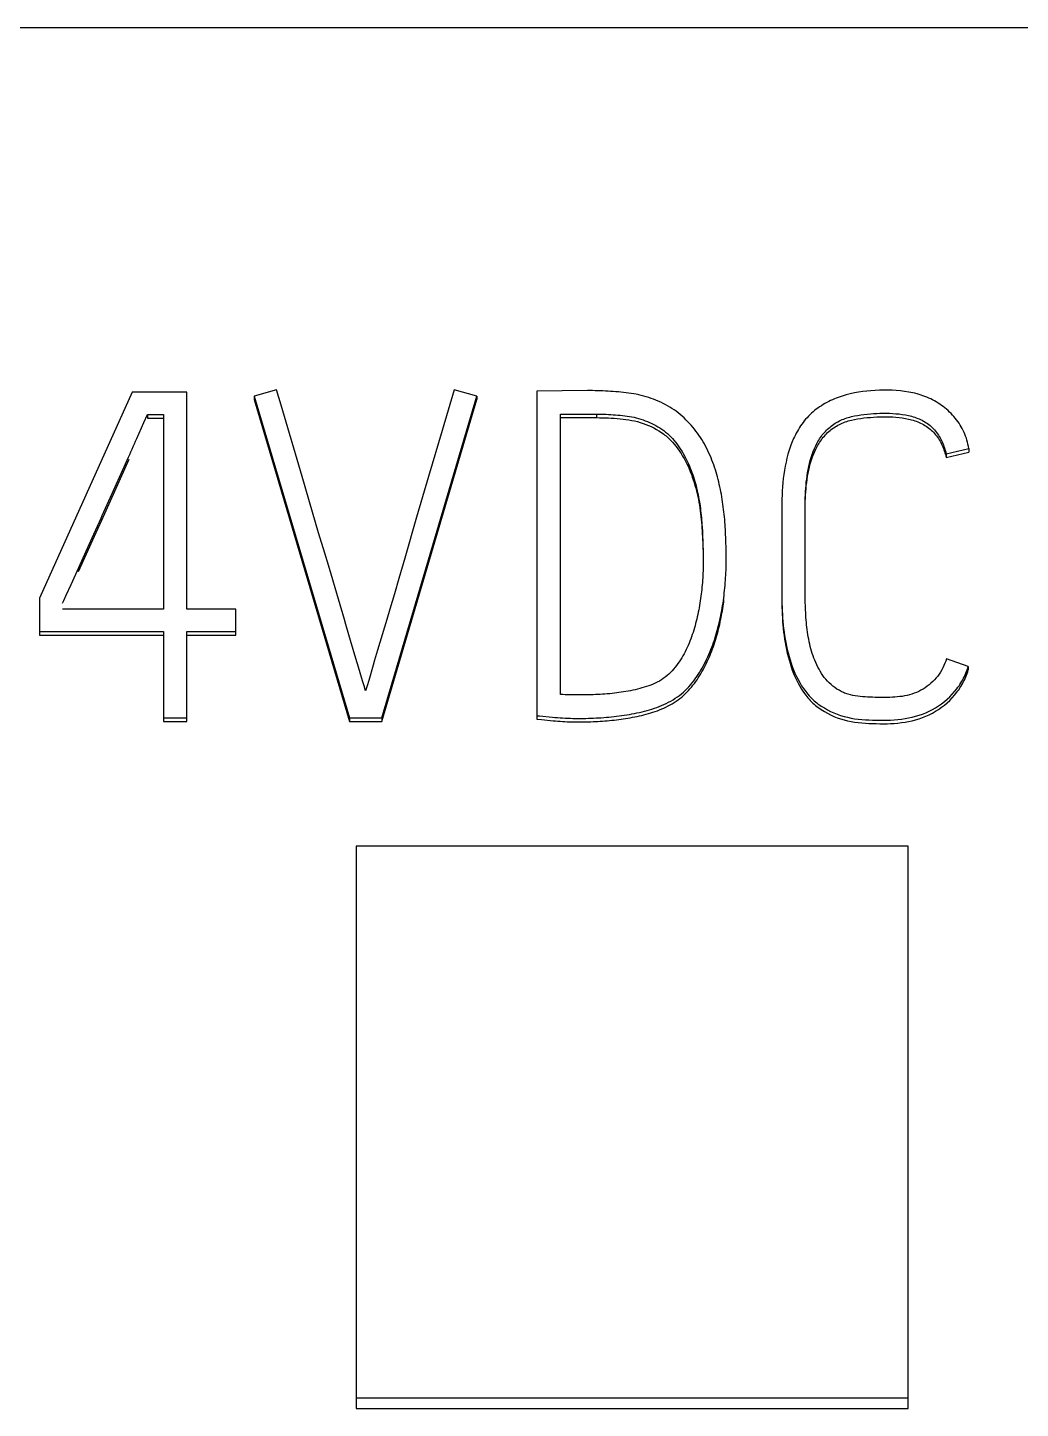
# Model space of a CAD drawing. Extents: x 0 to 594, y 0 to 420.
# Drawn here: x 265.81 to 269.41, y 358.62 to 363.62 of the extents above; entities that cross this region are included whole.
import ezdxf

# ---------------------------------------------------------------- set-up
doc = ezdxf.new("R2010")
doc.units = 0
doc.header["$LTSCALE"] = 32.67
doc.layers.add('10000_FRONT', color=7, linetype='CONTINUOUS')
doc.layers.add('10500_FRONT_LABELING', color=7, linetype='CONTINUOUS')

msp = doc.modelspace()

# ---------------------------------------------------------------- linework, layer by layer
at = {"layer": '10000_FRONT', "color": 7, "linetype": 'CONTINUOUS'}
for p, q in [((255.6, 363.617), (280.4, 363.617)), ((267, 360.6525), (267, 358.6157)), ((269, 360.6525), (267, 360.6525)), ((269, 358.6157), (269, 360.6525)), ((267, 358.6538), (269, 358.6538)), ((267, 358.6157), (269, 358.6157))]:
    msp.add_line(p, q, dxfattribs=at)
at = {"layer": '10500_FRONT_LABELING', "color": 7, "linetype": 'CONTINUOUS'}
for p, q in [((266.1886, 362.2971), (265.8524, 361.5504)), ((266.3866, 362.2971), (266.1886, 362.2971)), ((266.3866, 361.5111), (266.3866, 362.2971)), ((266.7112, 362.3053), (266.6296, 362.2824)), ((266.7274, 362.2498), (266.7112, 362.3053)), ((267.3553, 362.3053), (267.3112, 362.1576)), ((267.4369, 362.2824), (267.3553, 362.3053)), ((267.838, 362.302), (267.6549, 362.3004)), ((267.6549, 362.3004), (267.6549, 361.112)), ((266.6296, 362.2824), (266.6296, 362.2697)), ((266.6296, 362.2824), (266.9758, 361.1165)), ((266.6296, 362.2697), (266.9758, 361.1038)), ((266.8037, 361.9909), (266.7274, 362.2498)), ((267.0923, 361.1165), (267.4369, 362.2824)), ((267.0923, 361.1038), (267.4369, 362.2697)), ((267.4369, 362.2824), (267.4369, 362.2697)), ((266.2307, 362.1863), (266.2435, 362.2152)), ((266.2435, 362.2152), (266.2435, 362.2025)), ((266.2435, 362.2152), (266.3018, 362.2152)), ((266.2435, 362.2025), (266.3018, 362.2025)), ((266.3018, 362.2152), (266.3018, 361.5111)), ((267.7398, 361.2016), (267.7398, 362.2169)), ((267.7398, 362.2042), (267.8712, 362.2042)), ((267.8712, 362.2169), (267.8712, 362.2042)), ((267.3112, 362.1576), (267.2621, 361.9912)), ((269.1378, 362.0728), (269.2194, 362.0924)), ((269.2194, 362.0924), (269.2194, 362.0797)), ((266.1094, 361.9027), (266.1773, 362.054)), ((266.11, 361.9167), (266.1748, 362.0611)), ((269.1378, 362.0601), (269.2194, 362.0797)), ((269.1378, 362.0728), (269.1378, 362.0601)), ((266.8417, 361.8614), (266.8037, 361.9909)), ((267.2621, 361.9912), (267.2189, 361.8433)), ((266.8527, 361.8245), (266.8417, 361.8614)), ((267.2189, 361.8433), (267.1761, 361.6952)), ((268.542, 361.8795), (268.542, 361.5429)), ((268.6269, 361.5596), (268.6269, 361.8795)), ((266.8637, 361.7875), (266.8527, 361.8245)), ((268.2532, 361.8081), (268.2542, 361.7914)), ((265.9665, 361.5995), (266.049, 361.7821)), ((265.9937, 361.6469), (266.0515, 361.7748)), ((266.8861, 361.7137), (266.8637, 361.7875)), ((268.2542, 361.7914), (268.2551, 361.7747)), ((268.2551, 361.7747), (268.2558, 361.7579)), ((268.2558, 361.7579), (268.2564, 361.7412)), ((268.3396, 361.7528), (268.3391, 361.7711)), ((268.34, 361.7344), (268.3396, 361.7528)), ((266.9026, 361.6583), (266.8861, 361.7137)), ((267.1761, 361.6952), (267.1545, 361.6212)), ((268.3406, 361.6764), (268.3406, 361.6976)), ((265.9489, 361.5611), (265.9665, 361.5995)), ((267.1545, 361.6212), (267.1383, 361.5657)), ((265.8524, 361.5504), (265.8524, 361.4165)), ((267.1383, 361.5657), (267.1219, 361.5103)), ((266.3018, 361.5111), (265.9356, 361.5111)), ((266.5631, 361.5111), (266.3866, 361.5111)), ((266.5631, 361.4165), (266.5631, 361.5111)), ((267.1219, 361.5103), (267.1109, 361.4733)), ((267.1109, 361.4733), (267.0775, 361.3626)), ((265.8524, 361.4292), (266.3018, 361.4292)), ((265.8524, 361.4165), (266.3018, 361.4165)), ((266.3018, 361.4292), (266.3018, 361.1038)), ((266.3866, 361.1038), (266.3866, 361.4292)), ((266.3866, 361.4292), (266.5631, 361.4292)), ((266.3866, 361.4165), (266.5631, 361.4165)), ((266.995, 361.3439), (266.9732, 361.4178)), ((267.0115, 361.2884), (266.995, 361.3439)), ((267.0775, 361.3626), (267.0666, 361.3257)), ((267.0666, 361.3257), (267.0612, 361.3072)), ((269.2177, 361.3031), (269.1395, 361.331)), ((269.2177, 361.3031), (269.2177, 361.2904)), ((267.0226, 361.2515), (267.0115, 361.2884)), ((267.8248, 361.2), (267.7823, 361.2)), ((266.3018, 361.1165), (266.3866, 361.1165)), ((266.3018, 361.1038), (266.3866, 361.1038)), ((266.9758, 361.1165), (266.9758, 361.1038)), ((266.9758, 361.1165), (267.0923, 361.1165)), ((266.9758, 361.1038), (267.0923, 361.1038)), ((267.0923, 361.1165), (267.0923, 361.1038)), ((267.6549, 361.112), (267.6718, 361.1103)), ((267.6718, 361.1103), (267.714, 361.1064))]:
    msp.add_line(p, q, dxfattribs=at)
for points in [[(267.9871, 362.2935), (267.9778, 362.2947), (267.9685, 362.2958), (267.9592, 362.2967), (267.9499, 362.2976), (267.9406, 362.2983), (267.9313, 362.2989), (267.922, 362.2995), (267.9127, 362.3), (267.9033, 362.3005), (267.894, 362.3009), (267.8847, 362.3012), (267.8753, 362.3015), (267.866, 362.3018), (267.8566, 362.302), (267.8473, 362.302), (267.838, 362.302)], [(268.3391, 361.7711), (268.3387, 361.7803), (268.3384, 361.7895), (268.3379, 361.7987), (268.3374, 361.8079), (268.3367, 361.817), (268.336, 361.8262), (268.3352, 361.8354), (268.3344, 361.8445), (268.3334, 361.8537), (268.3324, 361.8628), (268.3314, 361.8719), (268.3302, 361.881), (268.329, 361.8902), (268.3277, 361.8993), (268.3263, 361.9083), (268.3247, 361.9174), (268.3231, 361.9265), (268.3214, 361.9355), (268.3196, 361.9445), (268.3176, 361.9535), (268.3156, 361.9625), (268.3135, 361.9714), (268.3113, 361.9804), (268.309, 361.9893), (268.3066, 361.9981), (268.3041, 362.007), (268.3014, 362.0158), (268.2986, 362.0246), (268.2956, 362.0333), (268.2925, 362.0419), (268.2892, 362.0505), (268.2857, 362.0591), (268.2821, 362.0675), (268.2783, 362.0759), (268.2743, 362.0843), (268.2702, 362.0925), (268.2659, 362.1007), (268.2615, 362.1088), (268.2569, 362.1168), (268.2521, 362.1247), (268.2471, 362.1325), (268.242, 362.1402), (268.2367, 362.1477), (268.2311, 362.1551), (268.2254, 362.1624), (268.2195, 362.1695), (268.2135, 362.1766), (268.2073, 362.1834), (268.201, 362.1902), (268.1944, 362.1968), (268.1878, 362.2032), (268.1809, 362.2095), (268.1739, 362.2156), (268.1667, 362.2214), (268.1593, 362.2271), (268.1518, 362.2325), (268.1441, 362.2377), (268.1362, 362.2426), (268.1281, 362.2473), (268.12, 362.2518), (268.1117, 362.256), (268.1032, 362.26), (268.0947, 362.2637), (268.0861, 362.2673), (268.0774, 362.2706), (268.0686, 362.2738), (268.0598, 362.2768), (268.0508, 362.2796), (268.0419, 362.2822), (268.0329, 362.2846), (268.0238, 362.2868), (268.0147, 362.2887), (268.0055, 362.2905), (267.9963, 362.2921), (267.9871, 362.2935)], [(269.2194, 362.0924), (269.2182, 362.1001), (269.2168, 362.1076), (269.2151, 362.1151), (269.2131, 362.1225), (269.2109, 362.1297), (269.2084, 362.1369), (269.2056, 362.144), (269.2027, 362.1509), (269.1994, 362.1577), (269.196, 362.1645), (269.1923, 362.171), (269.1884, 362.1775), (269.1843, 362.1839), (269.18, 362.1901), (269.1755, 362.1961), (269.1708, 362.2021), (269.1659, 362.2079), (269.1609, 362.2135), (269.1556, 362.219), (269.1502, 362.2244), (269.1447, 362.2296), (269.139, 362.2346), (269.1331, 362.2395), (269.1271, 362.2442), (269.121, 362.2487), (269.1147, 362.253), (269.1084, 362.2572), (269.1019, 362.2612), (269.0953, 362.265), (269.0886, 362.2686), (269.0818, 362.272), (269.0749, 362.2753), (269.0679, 362.2783), (269.0609, 362.2811), (269.0538, 362.2838), (269.0466, 362.2862), (269.0394, 362.2884), (269.0321, 362.2905), (269.0247, 362.2924), (269.0173, 362.2941), (269.0099, 362.2956), (269.0024, 362.297), (268.9873, 362.2993), (268.9721, 362.3011), (268.9569, 362.3023), (268.9416, 362.3032), (268.9263, 362.3036), (268.911, 362.3036), (268.8957, 362.3034), (268.8805, 362.3028), (268.8653, 362.3018), (268.8502, 362.3004), (268.8352, 362.2986), (268.8202, 362.2964), (268.8053, 362.2937), (268.7905, 362.2904), (268.7758, 362.2867), (268.7612, 362.2824), (268.7468, 362.2775), (268.7397, 362.2748), (268.7327, 362.272), (268.7257, 362.269), (268.7188, 362.2659), (268.712, 362.2625), (268.7052, 362.259), (268.6986, 362.2554), (268.692, 362.2515), (268.6856, 362.2475), (268.6793, 362.2433), (268.6731, 362.2389), (268.667, 362.2344), (268.6611, 362.2297), (268.6553, 362.2249), (268.6496, 362.2199), (268.6441, 362.2147), (268.6388, 362.2093), (268.6336, 362.2039), (268.6286, 362.1982), (268.6238, 362.1924), (268.6192, 362.1865), (268.6147, 362.1804), (268.6104, 362.1743), (268.6063, 362.168), (268.6023, 362.1616), (268.5985, 362.1551), (268.5948, 362.1485), (268.5914, 362.1418), (268.588, 362.1351), (268.5848, 362.1283), (268.5789, 362.1144), (268.5736, 362.1004), (268.5688, 362.0863), (268.5646, 362.0719), (268.5608, 362.0574), (268.5574, 362.0429), (268.5544, 362.0282), (268.5519, 362.0134), (268.5496, 361.9987), (268.5477, 361.9838), (268.5461, 361.969), (268.5448, 361.9541), (268.5437, 361.9392), (268.5429, 361.9243), (268.5424, 361.9094), (268.5421, 361.8945), (268.542, 361.8795)], [(267.7398, 362.2169), (267.8798, 362.2168), (267.8883, 362.2167), (267.8968, 362.2165), (267.9053, 362.2163), (267.9138, 362.2159), (267.9223, 362.2155), (267.9308, 362.215), (267.9393, 362.2145), (267.9478, 362.2138), (267.9563, 362.2131), (267.9647, 362.2122), (267.9732, 362.2112), (267.9816, 362.2101), (267.99, 362.2088), (267.9984, 362.2072), (268.0067, 362.2055), (268.015, 362.2035), (268.0232, 362.2012), (268.0314, 362.1987), (268.0394, 362.1961), (268.0474, 362.1932), (268.0554, 362.1901), (268.0632, 362.1868), (268.0709, 362.1833), (268.0786, 362.1796), (268.0861, 362.1756), (268.0934, 362.1714), (268.1007, 362.1669), (268.1077, 362.1621), (268.1145, 362.1571), (268.1212, 362.1519), (268.1276, 362.1464), (268.1338, 362.1407), (268.1398, 362.1347), (268.1456, 362.1285), (268.1512, 362.1222), (268.1566, 362.1157), (268.1617, 362.109), (268.1667, 362.1022), (268.1715, 362.0953), (268.1761, 362.0882), (268.1806, 362.0811), (268.1849, 362.0738), (268.1891, 362.0665), (268.1931, 362.0591), (268.1969, 362.0516), (268.2006, 362.0441), (268.2041, 362.0365), (268.2075, 362.0288), (268.2107, 362.021), (268.2137, 362.0132), (268.2166, 362.0053), (268.2194, 361.9974), (268.222, 361.9894), (268.2246, 361.9814), (268.2269, 361.9733), (268.2292, 361.9653), (268.2314, 361.9572), (268.2334, 361.949), (268.2354, 361.9409), (268.2372, 361.9327), (268.2389, 361.9245), (268.2406, 361.9163), (268.2421, 361.908), (268.2435, 361.8998), (268.2448, 361.8915), (268.246, 361.8832), (268.2471, 361.8749), (268.2481, 361.8666), (268.2491, 361.8582), (268.2499, 361.8499), (268.2507, 361.8416), (268.2514, 361.8332), (268.252, 361.8249), (268.2527, 361.8165), (268.2532, 361.8081)], [(267.8712, 362.2042), (267.8819, 362.2041), (267.8925, 362.2039), (267.9031, 362.2036), (267.9138, 362.2032), (267.9244, 362.2027), (267.935, 362.2021), (267.9456, 362.2013), (267.9562, 362.2004), (267.9668, 362.1993), (267.9773, 362.198), (267.9879, 362.1964), (267.9983, 362.1945), (268.0087, 362.1923), (268.019, 362.1897), (268.0292, 362.1867), (268.0393, 362.1834), (268.0493, 362.1798), (268.0592, 362.1759), (268.0689, 362.1716), (268.0784, 362.167), (268.0878, 362.1619), (268.0969, 362.1565), (268.1058, 362.1507), (268.1144, 362.1446), (268.1186, 362.1413), (268.1227, 362.138), (268.1306, 362.131), (268.1382, 362.1237), (268.1455, 362.116), (268.1524, 362.108), (268.159, 362.0998), (268.1653, 362.0914), (268.1714, 362.0828), (268.1771, 362.074), (268.1826, 362.065), (268.1879, 362.0559), (268.1929, 362.0467), (268.1977, 362.0373), (268.2023, 362.0279), (268.2065, 362.0183), (268.2106, 362.0086), (268.2144, 361.9988), (268.2179, 361.989), (268.2213, 361.979), (268.2245, 361.969), (268.2274, 361.959), (268.2302, 361.9489), (268.2328, 361.9387), (268.2353, 361.9286), (268.2376, 361.9183), (268.2397, 361.9081), (268.2416, 361.8978), (268.2434, 361.8875), (268.2451, 361.8771), (268.2465, 361.8668), (268.2478, 361.8564), (268.249, 361.846), (268.2501, 361.8356), (268.251, 361.8252), (268.2518, 361.8147), (268.2526, 361.8043), (268.2533, 361.7938), (268.2539, 361.7834), (268.2545, 361.773), (268.255, 361.7625), (268.2555, 361.7521), (268.256, 361.7416), (268.2563, 361.7311), (268.2567, 361.7207), (268.257, 361.7102), (268.2572, 361.6998), (268.2573, 361.6893)], [(268.6269, 361.8795), (268.6269, 361.8909), (268.6271, 361.9023), (268.6274, 361.9137), (268.6278, 361.9251), (268.6284, 361.9365), (268.6291, 361.9479), (268.63, 361.9592), (268.631, 361.9706), (268.6323, 361.9819), (268.6338, 361.9932), (268.6355, 362.0045), (268.6374, 362.0157), (268.6397, 362.0269), (268.6422, 362.038), (268.6451, 362.0491), (268.6483, 362.06), (268.6519, 362.0709), (268.6558, 362.0816), (268.6602, 362.0921), (268.665, 362.1025), (268.6676, 362.1077), (268.6702, 362.1127), (268.673, 362.1177), (268.6759, 362.1226), (268.679, 362.1275), (268.6822, 362.1323), (268.6855, 362.1369), (268.6889, 362.1415), (268.6926, 362.146), (268.6963, 362.1503), (268.7002, 362.1546), (268.7042, 362.1587), (268.7083, 362.1627), (268.7126, 362.1665), (268.717, 362.1702), (268.7216, 362.1738), (268.7262, 362.1772), (268.7309, 362.1805), (268.7358, 362.1837), (268.7407, 362.1866), (268.7458, 362.1895), (268.7509, 362.1922), (268.7561, 362.1947), (268.7614, 362.197), (268.7667, 362.1992), (268.7721, 362.2012), (268.7776, 362.2031), (268.7831, 362.2048), (268.7887, 362.2063), (268.7943, 362.2078), (268.8056, 362.2103), (268.817, 362.2124), (268.8285, 362.2141), (268.8399, 362.2157), (268.8515, 362.217), (268.863, 362.218), (268.8745, 362.2189), (268.8861, 362.2195), (268.8977, 362.2199), (268.9093, 362.2201), (268.9208, 362.2201), (268.9324, 362.2199), (268.944, 362.2194), (268.9556, 362.2186), (268.9671, 362.2175), (268.9786, 362.216), (268.99, 362.2141), (269.0014, 362.2118), (269.007, 362.2104), (269.0126, 362.209), (269.0182, 362.2074), (269.0237, 362.2056), (269.0292, 362.2037), (269.0346, 362.2017), (269.04, 362.1995), (269.0453, 362.1971), (269.0505, 362.1946), (269.0556, 362.1919), (269.0606, 362.189), (269.0655, 362.186), (269.0703, 362.1827), (269.0749, 362.1793), (269.0794, 362.1757), (269.0838, 362.1719), (269.088, 362.1679), (269.092, 362.1638), (269.0959, 362.1596), (269.0996, 362.1552), (269.1031, 362.1507), (269.1065, 362.146), (269.1097, 362.1413), (269.1128, 362.1364), (269.1156, 362.1315), (269.1184, 362.1264), (269.1209, 362.1213), (269.1234, 362.1161), (269.1257, 362.1108), (269.1278, 362.1055), (269.1298, 362.1001), (269.1317, 362.0947), (269.1334, 362.0892), (269.135, 362.0838), (269.1365, 362.0783), (269.1378, 362.0728)], [(268.6269, 361.8668), (268.6269, 361.8782), (268.6271, 361.8896), (268.6274, 361.901), (268.6278, 361.9124), (268.6284, 361.9238), (268.6291, 361.9352), (268.63, 361.9465), (268.631, 361.9579), (268.6323, 361.9692), (268.6338, 361.9805), (268.6355, 361.9918), (268.6374, 362.003), (268.6397, 362.0142), (268.6422, 362.0253), (268.6451, 362.0364), (268.6483, 362.0473), (268.6519, 362.0582), (268.6558, 362.0689), (268.6602, 362.0794), (268.665, 362.0898), (268.6676, 362.095), (268.6702, 362.1), (268.673, 362.105), (268.6759, 362.1099), (268.679, 362.1148), (268.6822, 362.1196), (268.6855, 362.1242), (268.6889, 362.1288), (268.6926, 362.1333), (268.6963, 362.1376), (268.7002, 362.1419), (268.7042, 362.146), (268.7083, 362.15), (268.7126, 362.1538), (268.717, 362.1575), (268.7216, 362.1611), (268.7262, 362.1645), (268.7309, 362.1678), (268.7358, 362.1709), (268.7407, 362.1739), (268.7458, 362.1768), (268.7509, 362.1795), (268.7561, 362.182), (268.7614, 362.1843), (268.7667, 362.1865), (268.7721, 362.1885), (268.7776, 362.1904), (268.7831, 362.1921), (268.7887, 362.1936), (268.7943, 362.1951), (268.8056, 362.1976), (268.817, 362.1997), (268.8285, 362.2014), (268.8399, 362.203), (268.8515, 362.2043), (268.863, 362.2053), (268.8745, 362.2062), (268.8861, 362.2068), (268.8977, 362.2072), (268.9093, 362.2074), (268.9208, 362.2074), (268.9324, 362.2072), (268.944, 362.2067), (268.9556, 362.2059), (268.9671, 362.2048), (268.9786, 362.2033), (268.99, 362.2014), (269.0014, 362.1991), (269.007, 362.1977), (269.0126, 362.1963), (269.0182, 362.1947), (269.0237, 362.1929), (269.0292, 362.191), (269.0346, 362.189), (269.04, 362.1868), (269.0453, 362.1844), (269.0505, 362.1819), (269.0556, 362.1792), (269.0606, 362.1763), (269.0655, 362.1733), (269.0703, 362.17), (269.0749, 362.1666), (269.0794, 362.163), (269.0838, 362.1592), (269.088, 362.1552), (269.092, 362.1511), (269.0959, 362.1469), (269.0996, 362.1425), (269.1031, 362.138), (269.1065, 362.1333), (269.1097, 362.1286), (269.1128, 362.1237), (269.1156, 362.1188), (269.1184, 362.1137), (269.1209, 362.1086), (269.1234, 362.1034), (269.1257, 362.0981), (269.1278, 362.0928), (269.1298, 362.0874), (269.1317, 362.082), (269.1334, 362.0765), (269.135, 362.0711), (269.1365, 362.0656), (269.1378, 362.0601)], [(266.1748, 362.0611), (266.1791, 362.0707), (266.1834, 362.0803), (266.1877, 362.09), (266.192, 362.0996), (266.1963, 362.1092), (266.2006, 362.1189), (266.2049, 362.1285), (266.2307, 362.1863)], [(266.049, 361.7821), (266.0752, 361.8398), (266.0795, 361.8494), (266.11, 361.9167)], [(266.0515, 361.7748), (266.0778, 361.8329), (266.1094, 361.9027)], [(268.2564, 361.7412), (268.2569, 361.7245), (268.2571, 361.7161), (268.2572, 361.7077), (268.2573, 361.6993), (268.2574, 361.6909), (268.2574, 361.6826), (268.2573, 361.6742), (268.2572, 361.6658), (268.257, 361.6574), (268.2568, 361.6491), (268.2564, 361.6407), (268.256, 361.6323), (268.2555, 361.624), (268.255, 361.6156), (268.2544, 361.6072), (268.2537, 361.5989), (268.2529, 361.5906), (268.2521, 361.5822), (268.2512, 361.5739), (268.2502, 361.5656), (268.2491, 361.5573), (268.248, 361.549), (268.2468, 361.5407), (268.2455, 361.5324), (268.2442, 361.5241), (268.2427, 361.5158), (268.2412, 361.5076), (268.2396, 361.4994), (268.2378, 361.4912), (268.236, 361.483), (268.2341, 361.4748), (268.2321, 361.4667), (268.23, 361.4586), (268.2278, 361.4505), (268.2255, 361.4424), (268.2231, 361.4344), (268.2206, 361.4264), (268.2179, 361.4184), (268.2152, 361.4105), (268.2123, 361.4026), (268.2093, 361.3947), (268.2062, 361.387), (268.2029, 361.3792), (268.1994, 361.3716), (268.1958, 361.364), (268.192, 361.3565), (268.1881, 361.3491), (268.1839, 361.3417), (268.1797, 361.3345), (268.1752, 361.3273), (268.1706, 361.3203), (268.1658, 361.3134), (268.1608, 361.3066), (268.1556, 361.2999), (268.1502, 361.2935), (268.1445, 361.2872), (268.1386, 361.2811), (268.1325, 361.2753), (268.1262, 361.2697), (268.1196, 361.2643), (268.1128, 361.2593), (268.1058, 361.2545), (268.0986, 361.25), (268.0911, 361.2459), (268.0835, 361.2422), (268.0757, 361.2388), (268.0678, 361.2358), (268.0598, 361.2329), (268.0517, 361.2301), (268.0437, 361.2275), (268.0355, 361.2251), (268.0273, 361.2229), (268.0191, 361.2208), (268.0108, 361.2188), (268.0025, 361.217), (267.9941, 361.2152), (267.9858, 361.2136), (267.9774, 361.2121), (267.969, 361.2106), (267.9606, 361.2093), (267.9522, 361.2081), (267.9438, 361.2069), (267.9353, 361.2059), (267.9269, 361.205), (267.9184, 361.2041), (267.9099, 361.2033), (267.9014, 361.2027), (267.8929, 361.2021), (267.8844, 361.2016), (267.8759, 361.2012), (267.8674, 361.2009), (267.8589, 361.2006), (267.8504, 361.2004), (267.8419, 361.2002), (267.8334, 361.2001), (267.8248, 361.2)], [(268.3406, 361.6976), (268.3405, 361.7068), (268.3404, 361.716), (268.34, 361.7344)], [(266.9569, 361.4733), (266.9352, 361.5473), (266.9026, 361.6583)], [(267.7107, 361.1194), (267.72, 361.1186), (267.7293, 361.1178), (267.7386, 361.1171), (267.7479, 361.1165), (267.7572, 361.116), (267.7666, 361.1156), (267.7759, 361.1153), (267.7853, 361.1151), (267.7946, 361.1149), (267.8039, 361.1148), (267.8133, 361.1148), (267.8226, 361.1149), (267.832, 361.115), (267.8413, 361.1152), (267.8506, 361.1155), (267.86, 361.1159), (267.8693, 361.1164), (267.8786, 361.1169), (267.8879, 361.1174), (267.8973, 361.1181), (267.9066, 361.1188), (267.9159, 361.1197), (267.9252, 361.1206), (267.9345, 361.1216), (267.9437, 361.1227), (267.953, 361.1239), (267.9622, 361.1252), (267.9715, 361.1265), (267.9807, 361.128), (267.9899, 361.1295), (267.9991, 361.1312), (268.0083, 361.133), (268.0174, 361.1349), (268.0265, 361.1368), (268.0356, 361.1389), (268.0447, 361.1411), (268.0537, 361.1435), (268.0627, 361.146), (268.0716, 361.1487), (268.0805, 361.1516), (268.0893, 361.1547), (268.098, 361.1581), (268.1066, 361.1616), (268.1151, 361.1653), (268.1236, 361.1693), (268.1319, 361.1735), (268.1401, 361.1779), (268.1482, 361.1826), (268.156, 361.1876), (268.1637, 361.1928), (268.1712, 361.1983), (268.1784, 361.2042), (268.1855, 361.2102), (268.1923, 361.2165), (268.1988, 361.2231), (268.2052, 361.2298), (268.2113, 361.2368), (268.2172, 361.2439), (268.223, 361.2512), (268.2285, 361.2586), (268.2338, 361.2661), (268.239, 361.2738), (268.244, 361.2816), (268.2488, 361.2894), (268.2535, 361.2974), (268.258, 361.3054), (268.2624, 361.3136), (268.2666, 361.3218), (268.2707, 361.3301), (268.2746, 361.3384), (268.2783, 361.3468), (268.2819, 361.3553), (268.2854, 361.3639), (268.2887, 361.3725), (268.2919, 361.3811), (268.2949, 361.3898), (268.2978, 361.3985), (268.3007, 361.4073), (268.3034, 361.4161), (268.306, 361.4249), (268.3085, 361.4338), (268.3109, 361.4426), (268.3131, 361.4516), (268.3153, 361.4605), (268.3174, 361.4695), (268.3194, 361.4784), (268.3213, 361.4874), (268.323, 361.4965), (268.3247, 361.5055), (268.3263, 361.5146), (268.3277, 361.5237), (268.3291, 361.5327), (268.3304, 361.5418), (268.3316, 361.551), (268.3328, 361.5601), (268.3338, 361.5692), (268.3348, 361.5783), (268.3358, 361.5875), (268.3366, 361.5967), (268.3374, 361.6058), (268.338, 361.615), (268.3387, 361.6241), (268.3392, 361.6333), (268.3396, 361.6425), (268.34, 361.6517), (268.3402, 361.6609), (268.3404, 361.6701), (268.3406, 361.6793), (268.3406, 361.6884)], [(265.9356, 361.5324), (265.9401, 361.5419), (265.9489, 361.5611)], [(267.714, 361.1064), (267.7225, 361.1057), (267.7309, 361.105), (267.7394, 361.1044), (267.7478, 361.1038), (267.7563, 361.1034), (267.7648, 361.103), (267.7733, 361.1027), (267.7817, 361.1025), (267.7902, 361.1023), (267.7987, 361.1022), (267.8072, 361.1021), (267.8157, 361.1021), (267.8242, 361.1022), (267.8327, 361.1023), (267.8411, 361.1025), (267.8496, 361.1028), (267.8581, 361.1031), (267.8666, 361.1035), (267.875, 361.104), (267.8835, 361.1045), (267.892, 361.105), (267.9004, 361.1056), (267.9089, 361.1063), (267.9173, 361.1071), (267.9258, 361.108), (267.9342, 361.1089), (267.9426, 361.1099), (267.9511, 361.1109), (267.9595, 361.1121), (267.9679, 361.1133), (267.9762, 361.1146), (267.9846, 361.1159), (267.993, 361.1174), (268.0013, 361.1189), (268.0096, 361.1206), (268.0179, 361.1223), (268.0262, 361.1241), (268.0345, 361.1259), (268.0427, 361.1279), (268.0509, 361.13), (268.0591, 361.1322), (268.0672, 361.1346), (268.0753, 361.1372), (268.0834, 361.1399), (268.0913, 361.1428), (268.0992, 361.1458), (268.107, 361.1491), (268.1148, 361.1525), (268.1225, 361.1561), (268.13, 361.1598), (268.1375, 361.1638), (268.1449, 361.1679), (268.1521, 361.1723), (268.1592, 361.177), (268.1661, 361.1818), (268.1728, 361.1869), (268.1794, 361.1922), (268.1857, 361.1978), (268.1919, 361.2035), (268.1979, 361.2094), (268.2037, 361.2155), (268.2093, 361.2218), (268.2148, 361.2282), (268.2201, 361.2347), (268.2252, 361.2414), (268.2301, 361.2482), (268.2349, 361.2551), (268.2396, 361.262), (268.2441, 361.2691), (268.2485, 361.2763), (268.2528, 361.2835), (268.2569, 361.2908), (268.2609, 361.2981), (268.2648, 361.3056), (268.2686, 361.313), (268.2722, 361.3206), (268.2757, 361.3282), (268.2791, 361.3359), (268.2823, 361.3436), (268.2854, 361.3513), (268.2885, 361.3592), (268.2914, 361.367), (268.2941, 361.3749), (268.2968, 361.3828), (268.2994, 361.3907), (268.302, 361.3987), (268.3044, 361.4067), (268.3067, 361.4148), (268.3089, 361.4228), (268.3111, 361.4309), (268.3132, 361.439), (268.3152, 361.4471), (268.3171, 361.4552), (268.3189, 361.4634), (268.3206, 361.4716), (268.3223, 361.4798), (268.3238, 361.488), (268.3253, 361.4962), (268.3267, 361.5044), (268.328, 361.5127), (268.3292, 361.5209), (268.3304, 361.5292), (268.3315, 361.5375), (268.3326, 361.5457)], [(268.542, 361.5556), (268.5422, 361.5427), (268.5425, 361.5299), (268.5429, 361.5171), (268.5435, 361.5043), (268.5442, 361.4914), (268.545, 361.4786), (268.5461, 361.4658), (268.5473, 361.453), (268.5487, 361.4403), (268.5503, 361.4275), (268.5521, 361.4148), (268.5542, 361.4021), (268.5565, 361.3895), (268.5591, 361.3769), (268.5619, 361.3644), (268.565, 361.3519), (268.5684, 361.3395), (268.5721, 361.3272), (268.576, 361.3149), (268.5802, 361.3028), (268.5848, 361.2908), (268.5898, 361.2789), (268.5952, 361.2672), (268.601, 361.2557), (268.6072, 361.2444), (268.6139, 361.2334), (268.6211, 361.2226), (268.6287, 361.2122), (268.6367, 361.2021), (268.641, 361.1972), (268.6453, 361.1925), (268.6499, 361.1878), (268.6545, 361.1833), (268.6593, 361.179), (268.6643, 361.1748), (268.6693, 361.1707), (268.6745, 361.1668), (268.6798, 361.1631), (268.6852, 361.1595), (268.6963, 361.1526), (268.7076, 361.1462), (268.7192, 361.1403), (268.731, 361.1349), (268.7431, 361.1301), (268.7554, 361.1259), (268.7679, 361.1222), (268.7806, 361.1189), (268.7933, 361.1162), (268.8062, 361.1139), (268.8191, 361.1122), (268.8321, 361.111), (268.8451, 361.1102), (268.8581, 361.1095), (268.8712, 361.109), (268.8842, 361.1086), (268.8972, 361.1084), (268.9103, 361.1083), (268.9234, 361.1084), (268.9365, 361.1089), (268.9496, 361.1096), (268.9627, 361.1107), (268.9758, 361.1122), (268.9888, 361.1141), (269.0017, 361.1164), (269.0145, 361.1191), (269.0271, 361.1224), (269.0396, 361.1262), (269.052, 361.1305), (269.0641, 361.1353), (269.076, 361.1408), (269.0877, 361.1467), (269.099, 361.1532), (269.1101, 361.1602), (269.1208, 361.1677), (269.1312, 361.1757), (269.1412, 361.1842), (269.1507, 361.193), (269.1599, 361.2024), (269.1685, 361.2121), (269.1767, 361.2222), (269.1806, 361.2275), (269.1843, 361.2328), (269.1879, 361.2382), (269.1914, 361.2437), (269.1948, 361.2492), (269.1979, 361.2549), (269.201, 361.2607), (269.2039, 361.2665), (269.2066, 361.2724), (269.2091, 361.2784), (269.2115, 361.2845), (269.2138, 361.2906), (269.2158, 361.2968), (269.2177, 361.3031)], [(268.542, 361.5429), (268.5422, 361.53), (268.5425, 361.5172), (268.5429, 361.5044), (268.5435, 361.4916), (268.5442, 361.4787), (268.545, 361.4659), (268.5461, 361.4531), (268.5473, 361.4403), (268.5487, 361.4276), (268.5503, 361.4148), (268.5521, 361.4021), (268.5542, 361.3894), (268.5565, 361.3768), (268.5591, 361.3642), (268.5619, 361.3517), (268.565, 361.3392), (268.5684, 361.3268), (268.5721, 361.3145), (268.576, 361.3022), (268.5802, 361.2901), (268.5848, 361.2781), (268.5898, 361.2662), (268.5952, 361.2545), (268.601, 361.243), (268.6072, 361.2317), (268.6139, 361.2207), (268.6211, 361.2099), (268.6287, 361.1995), (268.6367, 361.1894), (268.641, 361.1845), (268.6453, 361.1798), (268.6499, 361.1751), (268.6545, 361.1706), (268.6593, 361.1663), (268.6643, 361.1621), (268.6693, 361.158), (268.6745, 361.1541), (268.6798, 361.1504), (268.6852, 361.1468), (268.6963, 361.1399), (268.7076, 361.1335), (268.7192, 361.1276), (268.731, 361.1222), (268.7431, 361.1174), (268.7554, 361.1132), (268.7679, 361.1095), (268.7806, 361.1062), (268.7933, 361.1035), (268.8062, 361.1012), (268.8191, 361.0995), (268.8321, 361.0983), (268.8451, 361.0975), (268.8581, 361.0968), (268.8712, 361.0963), (268.8842, 361.0959), (268.8972, 361.0957), (268.9103, 361.0956), (268.9234, 361.0957), (268.9365, 361.0962), (268.9496, 361.0969), (268.9627, 361.098), (268.9758, 361.0995), (268.9888, 361.1014), (269.0017, 361.1037), (269.0145, 361.1064), (269.0271, 361.1097), (269.0396, 361.1135), (269.052, 361.1178), (269.0641, 361.1226), (269.076, 361.1281), (269.0877, 361.134), (269.099, 361.1405), (269.1101, 361.1475), (269.1208, 361.155), (269.1312, 361.163), (269.1412, 361.1715), (269.1507, 361.1803), (269.1599, 361.1897), (269.1685, 361.1994), (269.1767, 361.2095), (269.1806, 361.2148), (269.1843, 361.2201), (269.1879, 361.2255), (269.1914, 361.231), (269.1948, 361.2365), (269.1979, 361.2422), (269.201, 361.248), (269.2039, 361.2538), (269.2066, 361.2597), (269.2091, 361.2657), (269.2115, 361.2718), (269.2138, 361.2779), (269.2158, 361.2841), (269.2177, 361.2904)], [(269.1395, 361.331), (269.1364, 361.3227), (269.1331, 361.3145), (269.1296, 361.3064), (269.1257, 361.2984), (269.1216, 361.2906), (269.1171, 361.2829), (269.1122, 361.2755), (269.107, 361.2683), (269.1014, 361.2614), (269.0954, 361.2548), (269.0892, 361.2485), (269.0826, 361.2425), (269.0758, 361.2367), (269.0688, 361.2313), (269.0615, 361.2261), (269.054, 361.2213), (269.0462, 361.2169), (269.0382, 361.2128), (269.0301, 361.2091), (269.0218, 361.2058), (269.0133, 361.2028), (269.0047, 361.2002), (268.9961, 361.198), (268.9873, 361.1962), (268.9784, 361.1948), (268.9695, 361.1936), (268.9606, 361.1927), (268.9517, 361.1919), (268.9428, 361.1912), (268.9338, 361.1907), (268.9248, 361.1904), (268.9159, 361.1902), (268.9069, 361.1901), (268.8979, 361.1902), (268.889, 361.1904), (268.88, 361.1907), (268.8711, 361.1912), (268.8621, 361.1917), (268.8532, 361.1922), (268.8442, 361.1928), (268.8353, 361.1935), (268.8263, 361.1943), (268.8174, 361.1952), (268.8085, 361.1964), (268.7997, 361.198), (268.7909, 361.1999), (268.7823, 361.2022), (268.778, 361.2036), (268.7738, 361.2051), (268.7696, 361.2067), (268.7655, 361.2085), (268.7574, 361.2123), (268.7495, 361.2166), (268.7419, 361.2212), (268.7345, 361.2262), (268.7273, 361.2316), (268.7205, 361.2373), (268.7139, 361.2433), (268.7077, 361.2497), (268.7018, 361.2564), (268.6962, 361.2633), (268.691, 361.2705), (268.6861, 361.2779), (268.6815, 361.2855), (268.6771, 361.2932), (268.673, 361.301), (268.6691, 361.309), (268.6655, 361.3171), (268.662, 361.3252), (268.6587, 361.3334), (268.6557, 361.3417), (268.6528, 361.3501), (268.6502, 361.3585), (268.6477, 361.367), (268.6455, 361.3756), (268.6434, 361.3842), (268.6415, 361.3928), (268.6397, 361.4015), (268.6381, 361.4101), (268.6367, 361.4189), (268.6354, 361.4276), (268.6342, 361.4363), (268.6331, 361.4451), (268.6321, 361.4539), (268.6313, 361.4626), (268.6305, 361.4714), (268.6298, 361.4802), (268.6292, 361.4891), (268.6287, 361.4979), (268.6283, 361.5067), (268.6279, 361.5155), (268.6275, 361.5243), (268.6273, 361.5331), (268.6271, 361.5419), (268.627, 361.5508), (268.6269, 361.5596)], [(266.9732, 361.4178), (266.9623, 361.4548), (266.9569, 361.4733)], [(267.0612, 361.3072), (267.0453, 361.2516), (267.0398, 361.2331), (267.0341, 361.2147)], [(267.0341, 361.2147), (267.0282, 361.2331), (267.0226, 361.2515)], [(267.7823, 361.2), (267.7738, 361.2), (267.7653, 361.2001), (267.7567, 361.2004), (267.7482, 361.2009), (267.7398, 361.2016)], [(267.6549, 361.1247), (267.6642, 361.1237), (267.7107, 361.1194)]]:
    msp.add_lwpolyline(points, dxfattribs=at)

doc.saveas('drawing.dxf')
